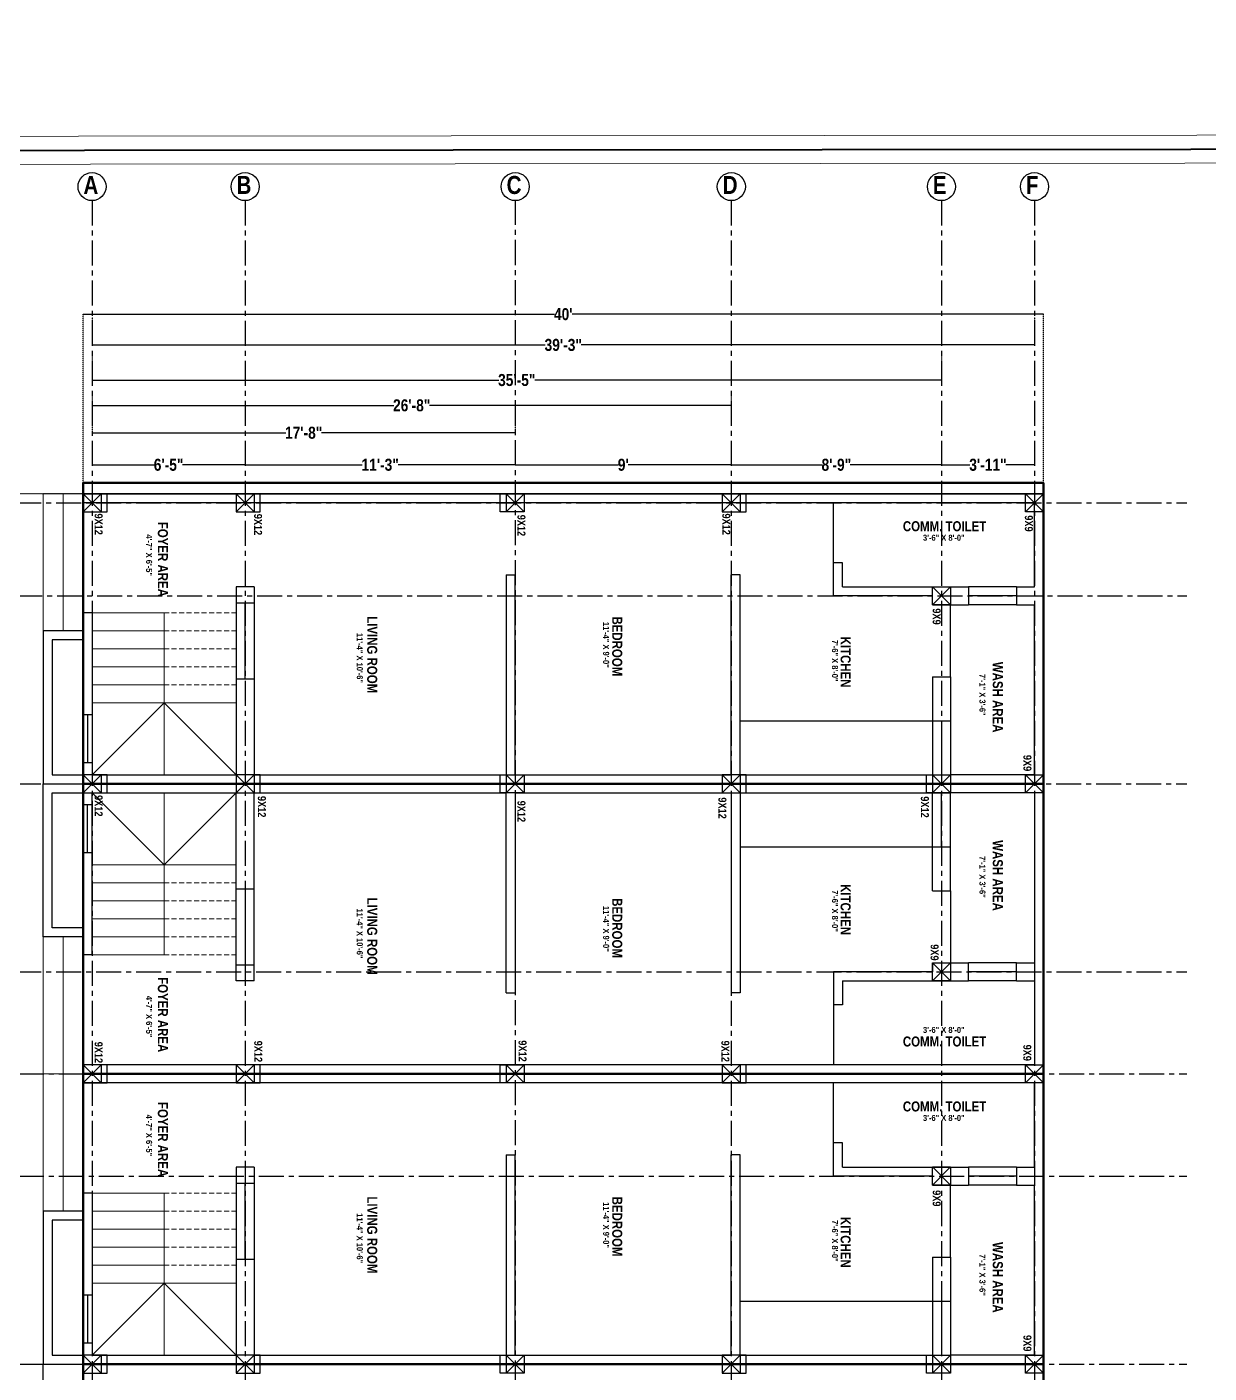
# Model space of a CAD drawing. Header units: inches. Extents: x 218041 to 238734, y -94371 to -86245.
# Drawn here: x 234892 to 235483, y -92032 to -91359 of the extents above; entities that cross this region are included whole.
import ezdxf

# ---------------------------------------------------------------- set-up
doc = ezdxf.new("R2010")
doc.units = ezdxf.units.IN
doc.header["$LTSCALE"] = 0.1
doc.header["$MEASUREMENT"] = 0
doc.header["$PDMODE"] = 35
doc.linetypes.add('CENTER', pattern=[2, 1.25, -0.25, 0.25, -0.25])
doc.linetypes.add('DASHED2', pattern=[0.375, 0.25, -0.125])
doc.layers.add('dimension', color=5, linetype='Continuous')
doc.layers.add('TEXT', color=250, linetype='Continuous')
doc.layers.add('my wall', color=7, linetype='Continuous', lineweight=20)
doc.layers.add('Wall', color=250, linetype='Continuous', lineweight=30)
doc.styles.get("Standard").update_dxf_attribs({"font": 'swisscb.ttf'})
doc.dimstyles.get("Standard").update_dxf_attribs({"dimtxt": 7, "dimasz": 7, "dimexe": 7, "dimexo": 7, "dimgap": 2, "dimtad": 0, "dimzin": 0, "dimdsep": 46, "dimlunit": 4, "dimtxsty": 'Standard', "dimblk": 'OBLIQUE', "dimcen": 0.09, "dimclrd": 256, "dimclre": 256, "dimclrt": 256, "dimadec": 1, "dimazin": 0, "dimtfac": 1, "dimtofl": 0, "dimtmove": 0, "dimatfit": 3, "dimldrblk": 'OBLIQUE', "dimfxl": 0, "dimfrac": 1, "dimtolj": 1, "dimtzin": 0, "dimlwd": 0, "dimlwe": 0, "dimarcsym": 0})

# ---------------------------------------------------------------- blocks, each defined once
blk = doc.blocks.new('SAFSF')
at = {"color": 1, "lineweight": 50}
for p, q in [((237503.97, -91586.5), (237023.97, -91586.5)), ((237503.97, -91737), (237023.97, -91737)), ((237503.97, -91882), (237023.97, -91882)), ((237503.97, -92027), (237024.59, -92027))]:
    blk.add_line(p, q, dxfattribs=at)
at = {"layer": 'dimension', "color": 1, "lineweight": 50}
for p, q in [((237023.97, -91586.5), (237023.97, -91922.59)), ((237503.97, -91742.79), (237503.97, -91586.5)), ((237503.97, -91922.59), (237503.97, -91742.79)), ((237503.97, -91742.79), (237503.97, -91922.59)), ((237023.97, -91922.59), (237023.97, -92102.4)), ((237503.97, -92102.4), (237503.97, -91922.59)), ((237503.97, -91922.59), (237503.97, -92102.4))]:
    blk.add_line(p, q, dxfattribs=at)
blk = doc.blocks.new('ET3R21E2QE')
at = {"layer": 'Wall', "color": 1}
for p, q in [((241173.46, -87732.94), (241182.46, -87723.94)), ((241182.46, -87732.94), (241173.46, -87723.94)), ((241173.46, -87723.94), (241182.46, -87723.94))]:
    blk.add_line(p, q, dxfattribs=at)
blk.add_lwpolyline([(241173.46, -87732.94), (241182.46, -87732.94), (241182.46, -87720.94), (241173.46, -87720.94), (241173.46, -87732.94)], dxfattribs=at)
blk = doc.blocks.new('9 X 9')
at = {"layer": 'Wall', "color": 1}
for p, q in [((-6805.18, -3954.48), (-6796.18, -3963.48)), ((-6796.18, -3954.48), (-6805.18, -3963.48))]:
    blk.add_line(p, q, dxfattribs=at)
blk.add_lwpolyline([(-6805.18, -3954.48), (-6796.18, -3954.48), (-6796.18, -3963.48), (-6805.18, -3963.48), (-6805.18, -3954.48)], dxfattribs=at)
blk = doc.blocks.new('_ArchTick')
at = {"color": 0, "linetype": 'ByBlock', "const_width": 0.15}
blk.add_lwpolyline([(-0.5, -0.5), (0.5, 0.5)], dxfattribs=at)
blk = doc.blocks.new('*D547')
at = {"color": 5, "linetype": 'DASHED2', "transparency": 16777216}
for p, q in [((234924.49, -91566.66), (234924.49, -91577.61)), ((235000.99, -91566.66), (235000.99, -91577.61))]:
    blk.add_line(p, q, dxfattribs=at)
at = {"color": 5, "transparency": 16777216}
for p, q in [((234924.47, -91577.55), (234955.76, -91577.55)), ((235001, -91577.55), (234969.71, -91577.55))]:
    blk.add_line(p, q, dxfattribs=at)
at = {"layer": 'Defpoints', "color": 0, "lineweight": -3, "transparency": 16777216}
for p in [(234924.49, -91566.6), (235000.99, -91566.6), (235000.99, -91577.55)]:
    blk.add_point(p, dxfattribs=at)
at = {"color": 5, "transparency": 16777216, "xscale": 0.125, "yscale": 0.125, "zscale": 0.125, "rotation": 180}
blk.add_blockref('_ArchTick', (234924.49, -91577.55), dxfattribs=at)
at = {"color": 5, "transparency": 16777216, "xscale": 0.125, "yscale": 0.125, "zscale": 0.125}
blk.add_blockref('_ArchTick', (235000.99, -91577.55), dxfattribs=at)
at = {"color": 5, "lineweight": -3, "transparency": 16777216, "insert": (234962.74, -91577.55), "char_height": 6, "attachment_point": 5}
blk.add_mtext('\\A1;6\'-5"', dxfattribs=at)
blk = doc.blocks.new('*D548')
at = {"color": 5, "linetype": 'DASHED2', "transparency": 16777216}
blk.add_line((235000.99, -91566.66), (235000.99, -91577.61), dxfattribs=at)
at = {"color": 5, "transparency": 16777216}
for p, q in [((235000.97, -91577.55), (235059.52, -91577.55)), ((235136, -91577.55), (235077.45, -91577.55))]:
    blk.add_line(p, q, dxfattribs=at)
at = {"layer": 'Defpoints', "color": 0, "lineweight": -3, "transparency": 16777216}
for p in [(235000.99, -91566.6), (235135.99, -91577.55), (235135.99, -91577.55)]:
    blk.add_point(p, dxfattribs=at)
at = {"color": 5, "transparency": 16777216, "xscale": 0.125, "yscale": 0.125, "zscale": 0.125, "rotation": 180}
blk.add_blockref('_ArchTick', (235000.99, -91577.55), dxfattribs=at)
at = {"color": 5, "transparency": 16777216, "xscale": 0.125, "yscale": 0.125, "zscale": 0.125}
blk.add_blockref('_ArchTick', (235135.99, -91577.55), dxfattribs=at)
at = {"color": 5, "lineweight": -3, "transparency": 16777216, "insert": (235068.49, -91577.55), "char_height": 6, "attachment_point": 5}
blk.add_mtext('\\A1;11\'-3"', dxfattribs=at)
blk = doc.blocks.new('*D549')
at = {"color": 5, "transparency": 16777216}
for p, q in [((235135.97, -91577.55), (235187.62, -91577.55)), ((235244, -91577.55), (235192.35, -91577.55))]:
    blk.add_line(p, q, dxfattribs=at)
at = {"color": 5, "linetype": 'DASHED2', "transparency": 16777216}
blk.add_line((235243.99, -91577.67), (235243.99, -91577.49), dxfattribs=at)
at = {"layer": 'Defpoints', "color": 0, "lineweight": -3, "transparency": 16777216}
for p in [(235135.99, -91577.55), (235243.99, -91577.55), (235243.99, -91577.73)]:
    blk.add_point(p, dxfattribs=at)
at = {"color": 5, "transparency": 16777216, "xscale": 0.125, "yscale": 0.125, "zscale": 0.125, "rotation": 180}
blk.add_blockref('_ArchTick', (235135.99, -91577.55), dxfattribs=at)
at = {"color": 5, "transparency": 16777216, "xscale": 0.125, "yscale": 0.125, "zscale": 0.125}
blk.add_blockref('_ArchTick', (235243.99, -91577.55), dxfattribs=at)
at = {"color": 5, "lineweight": -3, "transparency": 16777216, "insert": (235189.99, -91577.55), "char_height": 6, "attachment_point": 5}
blk.add_mtext("\\A1;9'", dxfattribs=at)
blk = doc.blocks.new('*D550')
at = {"color": 5, "transparency": 16777216}
for p, q in [((235243.97, -91577.55), (235289.51, -91577.55)), ((235349, -91577.55), (235303.46, -91577.55))]:
    blk.add_line(p, q, dxfattribs=at)
at = {"color": 5, "linetype": 'DASHED2', "transparency": 16777216}
blk.add_line((235243.99, -91577.67), (235243.99, -91577.49), dxfattribs=at)
at = {"layer": 'Defpoints', "color": 0, "lineweight": -3, "transparency": 16777216}
for p in [(235243.99, -91577.73), (235348.99, -91577.55), (235348.99, -91577.55)]:
    blk.add_point(p, dxfattribs=at)
at = {"color": 5, "transparency": 16777216, "xscale": 0.125, "yscale": 0.125, "zscale": 0.125, "rotation": 180}
blk.add_blockref('_ArchTick', (235243.99, -91577.55), dxfattribs=at)
at = {"color": 5, "transparency": 16777216, "xscale": 0.125, "yscale": 0.125, "zscale": 0.125}
blk.add_blockref('_ArchTick', (235348.99, -91577.55), dxfattribs=at)
at = {"color": 5, "lineweight": -3, "transparency": 16777216, "insert": (235296.49, -91577.55), "char_height": 6, "attachment_point": 5}
blk.add_mtext('\\A1;8\'-9"', dxfattribs=at)
blk = doc.blocks.new('*D551')
at = {"color": 5, "transparency": 16777216}
for p, q in [((235348.97, -91577.55), (235363.25, -91577.55)), ((235395.5, -91577.55), (235381.22, -91577.55))]:
    blk.add_line(p, q, dxfattribs=at)
at = {"layer": 'Defpoints', "color": 0, "lineweight": -3, "transparency": 16777216}
for p in [(235348.99, -91577.55), (235395.49, -91577.55), (235395.49, -91577.55)]:
    blk.add_point(p, dxfattribs=at)
at = {"color": 5, "transparency": 16777216, "xscale": 0.125, "yscale": 0.125, "zscale": 0.125, "rotation": 180}
blk.add_blockref('_ArchTick', (235348.99, -91577.55), dxfattribs=at)
at = {"color": 5, "transparency": 16777216, "xscale": 0.125, "yscale": 0.125, "zscale": 0.125}
blk.add_blockref('_ArchTick', (235395.49, -91577.55), dxfattribs=at)
at = {"color": 5, "lineweight": -3, "transparency": 16777216, "insert": (235372.24, -91577.55), "char_height": 6, "attachment_point": 5}
blk.add_mtext('\\A1;3\'-11"', dxfattribs=at)
blk = doc.blocks.new('*D552')
at = {"color": 5, "linetype": 'DASHED2', "transparency": 16777216}
for p, q in [((234924.49, -91550.75), (234924.49, -91561.6)), ((235135.99, -91550.75), (235135.99, -91561.6))]:
    blk.add_line(p, q, dxfattribs=at)
at = {"color": 5, "transparency": 16777216}
for p, q in [((234924.47, -91561.54), (235021.27, -91561.54)), ((235136, -91561.54), (235039.2, -91561.54))]:
    blk.add_line(p, q, dxfattribs=at)
at = {"layer": 'Defpoints', "color": 0, "lineweight": -3, "transparency": 16777216}
for p in [(234924.49, -91550.69), (235135.99, -91550.69), (235135.99, -91561.54)]:
    blk.add_point(p, dxfattribs=at)
at = {"color": 5, "transparency": 16777216, "xscale": 0.125, "yscale": 0.125, "zscale": 0.125, "rotation": 180}
blk.add_blockref('_ArchTick', (234924.49, -91561.54), dxfattribs=at)
at = {"color": 5, "transparency": 16777216, "xscale": 0.125, "yscale": 0.125, "zscale": 0.125}
blk.add_blockref('_ArchTick', (235135.99, -91561.54), dxfattribs=at)
at = {"color": 5, "lineweight": -3, "transparency": 16777216, "insert": (235030.24, -91561.54), "char_height": 6, "attachment_point": 5}
blk.add_mtext('\\A1;17\'-8"', dxfattribs=at)
blk = doc.blocks.new('*D553')
at = {"color": 5, "linetype": 'DASHED2', "transparency": 16777216}
for p, q in [((234924.49, -91541.59), (234924.49, -91547.91)), ((235243.99, -91541.59), (235243.99, -91547.91))]:
    blk.add_line(p, q, dxfattribs=at)
at = {"color": 5, "transparency": 16777216}
for p, q in [((234924.47, -91547.85), (235075.26, -91547.85)), ((235244, -91547.85), (235093.21, -91547.85))]:
    blk.add_line(p, q, dxfattribs=at)
at = {"layer": 'Defpoints', "color": 0, "lineweight": -3, "transparency": 16777216}
for p in [(234924.49, -91541.53), (235243.99, -91541.53), (235243.99, -91547.85)]:
    blk.add_point(p, dxfattribs=at)
at = {"color": 5, "transparency": 16777216, "xscale": 0.125, "yscale": 0.125, "zscale": 0.125, "rotation": 180}
blk.add_blockref('_ArchTick', (234924.49, -91547.85), dxfattribs=at)
at = {"color": 5, "transparency": 16777216, "xscale": 0.125, "yscale": 0.125, "zscale": 0.125}
blk.add_blockref('_ArchTick', (235243.99, -91547.85), dxfattribs=at)
at = {"color": 5, "lineweight": -3, "transparency": 16777216, "insert": (235084.24, -91547.85), "char_height": 6, "attachment_point": 5}
blk.add_mtext('\\A1;26\'-8"', dxfattribs=at)
blk = doc.blocks.new('*D554')
at = {"color": 5, "linetype": 'DASHED2', "transparency": 16777216}
for p, q in [((234924.49, -91521.59), (234924.49, -91535.26)), ((235348.99, -91521.59), (235348.99, -91535.26))]:
    blk.add_line(p, q, dxfattribs=at)
at = {"color": 5, "transparency": 16777216}
for p, q in [((234924.47, -91535.2), (235127.75, -91535.2)), ((235349, -91535.2), (235145.72, -91535.2))]:
    blk.add_line(p, q, dxfattribs=at)
at = {"layer": 'Defpoints', "color": 0, "lineweight": -3, "transparency": 16777216}
for p in [(234924.49, -91521.53), (235348.99, -91521.53), (235348.99, -91535.2)]:
    blk.add_point(p, dxfattribs=at)
at = {"color": 5, "transparency": 16777216, "xscale": 0.125, "yscale": 0.125, "zscale": 0.125, "rotation": 180}
blk.add_blockref('_ArchTick', (234924.49, -91535.2), dxfattribs=at)
at = {"color": 5, "transparency": 16777216, "xscale": 0.125, "yscale": 0.125, "zscale": 0.125}
blk.add_blockref('_ArchTick', (235348.99, -91535.2), dxfattribs=at)
at = {"color": 5, "lineweight": -3, "transparency": 16777216, "insert": (235136.74, -91535.2), "char_height": 6, "attachment_point": 5}
blk.add_mtext('\\A1;35\'-5"', dxfattribs=at)
blk = doc.blocks.new('*D555')
at = {"color": 5, "linetype": 'DASHED2', "transparency": 16777216}
for p, q in [((234924.49, -91503.68), (234924.49, -91517.72)), ((235395.49, -91503.68), (235395.49, -91517.72))]:
    blk.add_line(p, q, dxfattribs=at)
at = {"color": 5, "transparency": 16777216}
for p, q in [((234924.47, -91517.65), (235151, -91517.65)), ((235395.5, -91517.65), (235168.97, -91517.65))]:
    blk.add_line(p, q, dxfattribs=at)
at = {"layer": 'Defpoints', "color": 0, "lineweight": -3, "transparency": 16777216}
for p in [(234924.49, -91503.62), (235395.49, -91503.62), (235395.49, -91517.65)]:
    blk.add_point(p, dxfattribs=at)
at = {"color": 5, "transparency": 16777216, "xscale": 0.125, "yscale": 0.125, "zscale": 0.125, "rotation": 180}
blk.add_blockref('_ArchTick', (234924.49, -91517.65), dxfattribs=at)
at = {"color": 5, "transparency": 16777216, "xscale": 0.125, "yscale": 0.125, "zscale": 0.125}
blk.add_blockref('_ArchTick', (235395.49, -91517.65), dxfattribs=at)
at = {"color": 5, "lineweight": -3, "transparency": 16777216, "insert": (235159.99, -91517.65), "char_height": 6, "attachment_point": 5}
blk.add_mtext('\\A1;39\'-3"', dxfattribs=at)
blk = doc.blocks.new('*D556')
at = {"color": 5, "transparency": 16777216}
for p, q in [((234919.97, -91502.28), (235155.6, -91502.28)), ((235400, -91502.28), (235164.37, -91502.28))]:
    blk.add_line(p, q, dxfattribs=at)
at = {"color": 5, "linetype": 'DASHED2', "transparency": 16777216}
for p, q in [((234919.99, -91591.94), (234919.99, -91502.22)), ((235399.99, -91591.94), (235399.99, -91502.22))]:
    blk.add_line(p, q, dxfattribs=at)
at = {"layer": 'Defpoints', "color": 0, "lineweight": -3, "transparency": 16777216}
for p in [(235399.99, -91502.28), (234919.99, -91592), (235399.99, -91592)]:
    blk.add_point(p, dxfattribs=at)
at = {"color": 5, "transparency": 16777216, "xscale": 0.125, "yscale": 0.125, "zscale": 0.125, "rotation": 180}
blk.add_blockref('_ArchTick', (234919.99, -91502.28), dxfattribs=at)
at = {"color": 5, "transparency": 16777216, "xscale": 0.125, "yscale": 0.125, "zscale": 0.125}
blk.add_blockref('_ArchTick', (235399.99, -91502.28), dxfattribs=at)
at = {"color": 5, "lineweight": -3, "transparency": 16777216, "insert": (235159.99, -91502.28), "char_height": 6, "attachment_point": 5}
blk.add_mtext("\\A1;40'", dxfattribs=at)
blk = doc.blocks.new('*D580')
at = {"color": 5, "linetype": 'DASHED2', "transparency": 16777216}
for p, q in [((234919.92, -91592), (234666.96, -91592)), ((234919.92, -92462), (234666.96, -92462))]:
    blk.add_line(p, q, dxfattribs=at)
at = {"color": 5, "transparency": 16777216}
for p, q in [((234667.02, -91591.99), (234667.02, -92018.02)), ((234667.02, -92462.02), (234667.02, -92035.99))]:
    blk.add_line(p, q, dxfattribs=at)
at = {"layer": 'Defpoints', "color": 0, "lineweight": -3, "transparency": 16777216}
for p in [(234919.99, -91592), (234667.02, -92462), (234919.99, -92462)]:
    blk.add_point(p, dxfattribs=at)
at = {"color": 5, "transparency": 16777216, "xscale": 0.125, "yscale": 0.125, "zscale": 0.125}
for p, rotation in [((234667.02, -91592), 90), ((234667.02, -92462), 270)]:
    blk.add_blockref('_ArchTick', p, dxfattribs=dict(at, rotation=rotation))
at = {"color": 5, "lineweight": -3, "transparency": 16777216, "insert": (234667.02, -92027), "char_height": 6, "attachment_point": 5, "rotation": 90}
blk.add_mtext('\\A1;72\'-6"', dxfattribs=at)

msp = doc.modelspace()

# ---------------------------------------------------------------- linework, layer by layer
at = {"color": 9, "lineweight": -3}
for p, q in [((235294.986, -91626.504), (235294.986, -91596.504)), ((235353.486, -91683.504), (235353.486, -91647.504)), ((235248.486, -91705.504), (235344.486, -91705.504)), ((235248.486, -91768.504), (235344.486, -91768.504)), ((235353.486, -91790.504), (235353.486, -91826.504)), ((235294.986, -91847.504), (235294.986, -91877.504)), ((235294.986, -91916.504), (235294.986, -91886.504)), ((235353.486, -91973.504), (235353.486, -91937.504)), ((235248.486, -91995.504), (235344.486, -91995.504))]:
    msp.add_line(p, q, dxfattribs=at)
at = {"color": 9}
for p, q in [((235386.486, -91638.504), (235362.486, -91638.504)), ((235386.486, -91643.004), (235362.486, -91643.004)), ((234996.486, -91646.504), (234996.486, -91684.504)), ((235000.986, -91684.504), (235000.986, -91646.504)), ((235005.486, -91646.504), (235005.486, -91684.504)), ((235386.486, -91647.504), (235362.486, -91647.504)), ((234919.986, -91726.504), (234919.986, -91702.504)), ((234922.236, -91702.504), (234922.236, -91726.504)), ((234924.486, -91702.504), (234924.486, -91726.504)), ((235344.486, -91705.504), (235344.486, -91732.504)), ((235348.986, -91705.504), (235348.986, -91732.504)), ((235353.486, -91705.504), (235353.486, -91732.504)), ((235344.486, -91768.504), (235344.486, -91741.504)), ((235348.986, -91768.504), (235348.986, -91741.504)), ((235353.486, -91768.504), (235353.486, -91741.504)), ((234919.986, -91747.504), (234919.986, -91771.504)), ((234922.236, -91771.504), (234922.236, -91747.504)), ((234924.486, -91771.504), (234924.486, -91747.504)), ((234996.486, -91827.504), (234996.486, -91789.504)), ((235000.986, -91789.504), (235000.986, -91827.504)), ((235005.486, -91827.504), (235005.486, -91789.504)), ((235386.486, -91826.504), (235362.486, -91826.504)), ((235386.486, -91831.004), (235362.486, -91831.004)), ((235386.486, -91835.504), (235362.486, -91835.504)), ((235386.486, -91928.504), (235362.486, -91928.504)), ((235386.486, -91933.004), (235362.486, -91933.004)), ((234996.486, -91936.504), (234996.486, -91974.504)), ((235000.986, -91974.504), (235000.986, -91936.504)), ((235005.486, -91936.504), (235005.486, -91974.504)), ((235386.486, -91937.504), (235362.486, -91937.504)), ((234919.986, -92016.504), (234919.986, -91992.504)), ((234922.236, -91992.504), (234922.236, -92016.504)), ((234924.486, -91992.504), (234924.486, -92016.504)), ((235344.486, -91995.504), (235344.486, -92022.504)), ((235348.986, -91995.504), (235348.986, -92022.504)), ((235353.486, -91995.504), (235353.486, -92022.504))]:
    msp.add_line(p, q, dxfattribs=at)
at = {"lineweight": 15, "ltscale": 0.1}
for points in [[(235849.114, -92679.155), (234545.105, -92680.375), (234545.105, -91413.599), (235849.114, -91412.379)], [(235835.137, -92665.178), (234559.083, -92666.398), (234559.083, -91427.576), (235835.137, -91426.356)]]:
    msp.add_lwpolyline(points, close=True, dxfattribs=at)
at = {"lineweight": 40, "ltscale": 0.1}
msp.add_lwpolyline([(235842.126, -92672.166), (234552.094, -92673.386), (234552.094, -91420.587), (235842.126, -91419.367)], close=True, dxfattribs=at)
at = {"color": 9, "lineweight": -3}
for points in [[(234919.986, -91660.504), (234899.986, -91660.504), (234899.986, -91737.004), (234919.986, -91737.004)], [(234919.986, -91665.004), (234904.486, -91665.004), (234904.486, -91732.504), (234919.986, -91732.504)], [(234919.986, -91813.504), (234899.986, -91813.504), (234899.986, -91737.004), (234919.986, -91737.004)], [(234919.986, -91809.004), (234904.486, -91809.004), (234904.486, -91741.504), (234919.986, -91741.504)], [(234919.986, -91950.504), (234899.986, -91950.504), (234899.986, -92027.004), (234919.986, -92027.004)], [(234919.986, -91955.004), (234904.486, -91955.004), (234904.486, -92022.504), (234919.986, -92022.504)], [(234919.986, -92103.504), (234899.986, -92103.504), (234899.986, -92027.004), (234919.986, -92027.004)]]:
    msp.add_lwpolyline(points, dxfattribs=at)
at = {"color": 3, "lineweight": 60}
msp.add_circle((236072.057, -91708.624), 2661.916, dxfattribs=at)
at = {"layer": 'my wall', "color": 9}
for p, q in [((234899.986, -91660.504), (234899.986, -91592.004)), ((234919.986, -91592.004), (234899.986, -91592.004)), ((234909.986, -91660.504), (234909.986, -91592.004)), ((234919.986, -91660.504), (234919.986, -91592.004)), ((234924.486, -91651.504), (234960.486, -91651.504)), ((234960.486, -91696.504), (234960.486, -91651.504)), ((234919.986, -91660.504), (234899.986, -91660.504)), ((234924.486, -91660.504), (234960.486, -91660.504)), ((234924.486, -91669.504), (234960.486, -91669.504)), ((234924.486, -91678.504), (234960.486, -91678.504)), ((234924.486, -91687.504), (234960.486, -91687.504)), ((234924.486, -91696.504), (234996.486, -91696.504)), ((234960.486, -91696.504), (234924.486, -91732.504)), ((234960.486, -91696.504), (234960.486, -91732.504)), ((234960.486, -91696.504), (234996.486, -91732.504)), ((234960.486, -91777.504), (234924.486, -91741.504)), ((234960.486, -91777.504), (234960.486, -91741.504)), ((234960.486, -91777.504), (234996.486, -91741.504)), ((234924.486, -91777.504), (234996.486, -91777.504)), ((234960.486, -91777.504), (234960.486, -91822.504)), ((234924.486, -91786.504), (234960.486, -91786.504)), ((234924.486, -91795.504), (234960.486, -91795.504)), ((234924.486, -91804.504), (234960.486, -91804.504)), ((234899.986, -91813.504), (234899.986, -91882.004)), ((234919.986, -91813.504), (234899.986, -91813.504)), ((234909.986, -91813.504), (234909.986, -91882.004)), ((234919.986, -91813.504), (234919.986, -91882.004)), ((234924.486, -91813.504), (234960.486, -91813.504)), ((234924.486, -91822.504), (234960.486, -91822.504)), ((234919.986, -91882.004), (234899.986, -91882.004)), ((234899.986, -91950.504), (234899.986, -91882.004)), ((234919.986, -91882.004), (234899.986, -91882.004)), ((234909.986, -91950.504), (234909.986, -91882.004)), ((234919.986, -91950.504), (234919.986, -91882.004)), ((234924.486, -91941.504), (234960.486, -91941.504)), ((234960.486, -91986.504), (234960.486, -91941.504)), ((234919.986, -91950.504), (234899.986, -91950.504)), ((234924.486, -91950.504), (234960.486, -91950.504)), ((234924.486, -91959.504), (234960.486, -91959.504)), ((234924.486, -91968.504), (234960.486, -91968.504)), ((234924.486, -91977.504), (234960.486, -91977.504)), ((234924.486, -91986.504), (234996.486, -91986.504)), ((234960.486, -91986.504), (234924.486, -92022.504)), ((234960.486, -91986.504), (234960.486, -92022.504)), ((234960.486, -91986.504), (234996.486, -92022.504))]:
    msp.add_line(p, q, dxfattribs=at)
at = {"layer": 'my wall', "color": 9, "linetype": 'DASHED2', "ltscale": 100}
for p, q in [((234960.486, -91651.504), (234996.486, -91651.504)), ((234960.486, -91660.504), (234996.486, -91660.504)), ((234960.486, -91669.504), (234996.486, -91669.504)), ((234960.486, -91678.504), (234996.486, -91678.504)), ((234960.486, -91687.504), (234996.486, -91687.504)), ((234960.486, -91786.504), (234996.486, -91786.504)), ((234960.486, -91795.504), (234996.486, -91795.504)), ((234960.486, -91804.504), (234996.486, -91804.504)), ((234960.486, -91813.504), (234996.486, -91813.504)), ((234960.486, -91822.504), (234996.486, -91822.504)), ((234960.486, -91941.504), (234996.486, -91941.504)), ((234960.486, -91950.504), (234996.486, -91950.504)), ((234960.486, -91959.504), (234996.486, -91959.504)), ((234960.486, -91968.504), (234996.486, -91968.504)), ((234960.486, -91977.504), (234996.486, -91977.504))]:
    msp.add_line(p, q, dxfattribs=at)
at = {"layer": 'Wall', "color": 5, "linetype": 'CENTER', "lineweight": -3, "ltscale": 100}
for p, q in [((234924.486, -91445.495), (234924.486, -92521.251)), ((235000.986, -91445.495), (235000.986, -92556.833)), ((235135.986, -91445.171), (235135.986, -92521.251)), ((235243.986, -91445.495), (235243.986, -92521.251)), ((235348.986, -91445.495), (235348.986, -92521.251)), ((235395.486, -91445.495), (235395.486, -92521.251)), ((234586.484, -91596.504), (235471.575, -91596.504)), ((234587.037, -91643.004), (235471.575, -91643.004)), ((234586.361, -91737.004), (235471.575, -91737.004)), ((234586.522, -91831.004), (235471.575, -91831.004)), ((234587.842, -91882.004), (235471.575, -91882.004)), ((234587.842, -91933.004), (235471.575, -91933.004)), ((234587.842, -92027.004), (235471.575, -92027.004))]:
    msp.add_line(p, q, dxfattribs=at)
at = {"layer": 'Wall', "color": 9, "lineweight": 30}
for p, q in [((234919.986, -91592.004), (234919.986, -91596.504)), ((234919.986, -91592.004), (235399.986, -91592.004)), ((235399.986, -91592.004), (234919.986, -91592.004)), ((235399.986, -91647.504), (235399.986, -91592.004)), ((235395.486, -91596.504), (234919.986, -91596.504)), ((235395.486, -91638.504), (235395.486, -91596.504)), ((235131.486, -91632.504), (235131.486, -91732.504)), ((235131.486, -91632.504), (235135.986, -91632.504)), ((235135.986, -91732.504), (235135.986, -91632.504)), ((235248.486, -91632.504), (235243.986, -91632.504)), ((235243.986, -91732.504), (235243.986, -91632.504)), ((235248.486, -91732.504), (235248.486, -91632.504)), ((235299.486, -91626.504), (235294.986, -91626.504)), ((235294.986, -91643.004), (235294.986, -91626.504)), ((235299.486, -91638.504), (235299.486, -91626.504)), ((234996.486, -91638.504), (234996.486, -91646.504)), ((235005.486, -91638.504), (234996.486, -91638.504)), ((235005.486, -91638.504), (235005.486, -91646.504)), ((235299.486, -91638.504), (235362.486, -91638.504)), ((235362.486, -91638.504), (235362.486, -91647.504)), ((235386.486, -91638.504), (235386.486, -91647.504)), ((235386.486, -91638.504), (235395.486, -91638.504)), ((235344.486, -91643.004), (235294.986, -91643.004)), ((235344.486, -91647.504), (235344.486, -91643.004)), ((234919.986, -91651.504), (234919.986, -91702.504)), ((234924.486, -91651.504), (234919.986, -91651.504)), ((234924.486, -91651.504), (234924.486, -91702.504)), ((234996.486, -91646.504), (235005.486, -91646.504)), ((235344.486, -91647.504), (235362.486, -91647.504)), ((235386.486, -91647.504), (235395.486, -91647.504)), ((235395.486, -91732.504), (235395.486, -91647.504)), ((235399.986, -91737.004), (235399.986, -91647.504)), ((234996.486, -91684.504), (235005.486, -91684.504)), ((234996.486, -91684.504), (234996.486, -91732.504)), ((235005.486, -91684.504), (235005.486, -91732.504)), ((235344.486, -91683.504), (235353.486, -91683.504)), ((235344.486, -91683.504), (235344.486, -91705.504)), ((235353.486, -91683.504), (235353.486, -91705.504)), ((234924.486, -91702.504), (234919.986, -91702.504)), ((235344.486, -91705.504), (235353.486, -91705.504)), ((234919.986, -91726.504), (234919.986, -91737.004)), ((234924.486, -91726.504), (234919.986, -91726.504)), ((234924.486, -91726.504), (234924.486, -91732.504)), ((234924.486, -91732.504), (234996.486, -91732.504)), ((235005.486, -91732.504), (235131.486, -91732.504)), ((235135.986, -91732.504), (235243.986, -91732.504)), ((235248.486, -91732.504), (235353.486, -91732.504)), ((235395.486, -91732.504), (235353.486, -91732.504)), ((234919.986, -91747.504), (234919.986, -91737.004)), ((235399.986, -91737.004), (235399.986, -91826.504)), ((234924.486, -91747.504), (234924.486, -91741.504)), ((234924.486, -91741.504), (234996.486, -91741.504)), ((234996.486, -91789.504), (234996.486, -91741.504)), ((235005.486, -91789.504), (235005.486, -91741.504)), ((235005.486, -91741.504), (235131.486, -91741.504)), ((235131.486, -91841.504), (235131.486, -91741.504)), ((235135.986, -91741.504), (235135.986, -91841.504)), ((235135.986, -91741.504), (235243.986, -91741.504)), ((235243.986, -91741.504), (235243.986, -91841.504)), ((235248.486, -91741.504), (235248.486, -91841.504)), ((235248.486, -91741.504), (235353.486, -91741.504)), ((235395.486, -91741.504), (235353.486, -91741.504)), ((235395.486, -91741.504), (235395.486, -91826.504)), ((234924.486, -91747.504), (234919.986, -91747.504)), ((234919.986, -91822.504), (234919.986, -91771.504)), ((234924.486, -91771.504), (234919.986, -91771.504)), ((234924.486, -91822.504), (234924.486, -91771.504)), ((235344.486, -91768.504), (235353.486, -91768.504)), ((235344.486, -91790.504), (235344.486, -91768.504)), ((235353.486, -91790.504), (235353.486, -91768.504)), ((234996.486, -91789.504), (235005.486, -91789.504)), ((235344.486, -91790.504), (235353.486, -91790.504)), ((234924.486, -91822.504), (234919.986, -91822.504)), ((234996.486, -91827.504), (235005.486, -91827.504)), ((234996.486, -91835.504), (234996.486, -91827.504)), ((235005.486, -91835.504), (235005.486, -91827.504)), ((235344.486, -91826.504), (235362.486, -91826.504)), ((235344.486, -91826.504), (235344.486, -91831.004)), ((235362.486, -91835.504), (235362.486, -91826.504)), ((235386.486, -91835.504), (235386.486, -91826.504)), ((235386.486, -91826.504), (235395.486, -91826.504)), ((235399.986, -91826.504), (235399.986, -91882.004)), ((235344.486, -91831.004), (235294.986, -91831.004)), ((235294.986, -91831.004), (235294.986, -91847.504)), ((235005.486, -91835.504), (234996.486, -91835.504)), ((235299.486, -91835.504), (235362.486, -91835.504)), ((235299.486, -91835.504), (235299.486, -91847.504)), ((235386.486, -91835.504), (235395.486, -91835.504)), ((235395.486, -91835.504), (235395.486, -91877.504)), ((235131.486, -91841.504), (235135.986, -91841.504)), ((235248.486, -91841.504), (235243.986, -91841.504)), ((235299.486, -91847.504), (235294.986, -91847.504)), ((234919.986, -91882.004), (234919.986, -91877.504)), ((235395.486, -91877.504), (234919.986, -91877.504)), ((234919.986, -91882.004), (235399.986, -91882.004)), ((235399.986, -91882.004), (234919.986, -91882.004)), ((234919.986, -91882.004), (234919.986, -91886.504)), ((234919.986, -91882.004), (235399.986, -91882.004)), ((235399.986, -91882.004), (234919.986, -91882.004)), ((235395.486, -91886.504), (234919.986, -91886.504)), ((235395.486, -91928.504), (235395.486, -91886.504)), ((235399.986, -91937.504), (235399.986, -91882.004)), ((235299.486, -91916.504), (235294.986, -91916.504)), ((235294.986, -91933.004), (235294.986, -91916.504)), ((235299.486, -91928.504), (235299.486, -91916.504)), ((234996.486, -91928.504), (234996.486, -91936.504)), ((235005.486, -91928.504), (234996.486, -91928.504)), ((235005.486, -91928.504), (235005.486, -91936.504)), ((235131.486, -91922.504), (235131.486, -92022.504)), ((235131.486, -91922.504), (235135.986, -91922.504)), ((235135.986, -92022.504), (235135.986, -91922.504)), ((235248.486, -91922.504), (235243.986, -91922.504)), ((235243.986, -92022.504), (235243.986, -91922.504)), ((235248.486, -92022.504), (235248.486, -91922.504)), ((235299.486, -91928.504), (235362.486, -91928.504)), ((235362.486, -91928.504), (235362.486, -91937.504)), ((235386.486, -91928.504), (235386.486, -91937.504)), ((235386.486, -91928.504), (235395.486, -91928.504)), ((235344.486, -91933.004), (235294.986, -91933.004)), ((235344.486, -91937.504), (235344.486, -91933.004)), ((234919.986, -91941.504), (234919.986, -91992.504)), ((234924.486, -91941.504), (234919.986, -91941.504)), ((234924.486, -91941.504), (234924.486, -91992.504)), ((234996.486, -91936.504), (235005.486, -91936.504)), ((235344.486, -91937.504), (235362.486, -91937.504)), ((235386.486, -91937.504), (235395.486, -91937.504)), ((235395.486, -92022.504), (235395.486, -91937.504)), ((235399.986, -92027.004), (235399.986, -91937.504)), ((234996.486, -91974.504), (235005.486, -91974.504)), ((234996.486, -91974.504), (234996.486, -92022.504)), ((235005.486, -91974.504), (235005.486, -92022.504)), ((235344.486, -91973.504), (235353.486, -91973.504)), ((235344.486, -91973.504), (235344.486, -91995.504)), ((235353.486, -91973.504), (235353.486, -91995.504)), ((234924.486, -91992.504), (234919.986, -91992.504)), ((235344.486, -91995.504), (235353.486, -91995.504)), ((234919.986, -92016.504), (234919.986, -92027.004)), ((234924.486, -92016.504), (234919.986, -92016.504)), ((234924.486, -92016.504), (234924.486, -92022.504)), ((234924.486, -92022.504), (234996.486, -92022.504)), ((235005.486, -92022.504), (235131.486, -92022.504)), ((235135.986, -92022.504), (235243.986, -92022.504)), ((235248.486, -92022.504), (235353.486, -92022.504)), ((235395.486, -92022.504), (235353.486, -92022.504)), ((234919.986, -92037.504), (234919.986, -92027.004)), ((235399.986, -92027.004), (235399.986, -92116.504))]:
    msp.add_line(p, q, dxfattribs=at)
at = {"layer": 'Wall', "color": 1, "lineweight": -3}
for centre in [(234924.486, -91438.49), (235000.986, -91438.49), (235135.986, -91438.49), (235243.986, -91438.49), (235348.986, -91438.49), (235395.486, -91438.49)]:
    msp.add_circle(centre, 7.006, dxfattribs=at)

# ---------------------------------------------------------------- block references
at = {"color": 3, "lineweight": -3}
msp.add_blockref('SAFSF', (-2103.988, 0), dxfattribs=at)
at = {"lineweight": -3, "rotation": 270}
for p in [(322652.924, 149581.451), (322729.424, 149581.451), (322972.424, 149581.451), (322652.924, 149440.951), (322729.424, 149440.951), (322972.424, 149440.951), (322652.924, 149295.951), (322729.424, 149295.951), (322972.424, 149295.951), (322652.924, 149150.951), (322729.424, 149150.951), (322972.424, 149150.951)]:
    msp.add_blockref('ET3R21E2QE', p, dxfattribs=at)
at = {"lineweight": -3, "xscale": -1, "rotation": 90}
for p in [(147407.548, 149581.451), (147407.548, 149440.951), (147620.548, 149440.951), (147407.548, 149295.951), (147407.548, 149150.951), (147620.548, 149150.951)]:
    msp.add_blockref('ET3R21E2QE', p, dxfattribs=at)
at = {"layer": 'Wall', "rotation": 270}
for p in [(239354.465, -98397.181), (239307.965, -98443.681), (239354.465, -98537.681), (239307.965, -98631.681), (239354.465, -98682.681), (239307.965, -98733.681), (239354.465, -98827.681)]:
    msp.add_blockref('9 X 9', p, dxfattribs=at)

# ---------------------------------------------------------------- texts
at = {"layer": 'TEXT', "ltscale": 1000}
for s, p in [('A', (234920.181, -91442.162)), ('B', (234996.681, -91442.162)), ('C', (235131.681, -91442.162)), ('D', (235239.681, -91442.162)), ('E', (235344.681, -91442.162)), ('F', (235391.181, -91442.162))]:
    msp.add_text(s, height=9, dxfattribs=at).set_placement(p)
for s, p in [('9X12', (234925.78, -91601.862)), ('9X12', (235005.459, -91602.026)), ('9X12', (235137.078, -91602.498)), ('9X12', (235239.486, -91601.862)), ('9X9', (235390.69, -91602.783)), ('9X9', (235344.634, -91649.283)), ('9X9', (235389.969, -91722.537)), ('9X12', (234925.78, -91742.631)), ('9X12', (235007.347, -91743.059)), ('9X12', (235137.1, -91745.419)), ('9X12', (235237.527, -91743.752)), ('9X12', (235338.707, -91743.23)), ('9X9', (235343.587, -91817.181)), ('9X12', (234925.78, -91865.903)), ('9X12', (235005.551, -91865.394)), ('9X12', (235137.649, -91865.19)), ('9X12', (235239.013, -91865.306)), ('9X9', (235389.915, -91867.329)), ('9X9', (235344.634, -91940.08)), ('9X9', (235389.969, -92012.537))]:
    msp.add_text(s, height=4, rotation=270, dxfattribs=at).set_placement(p)
at = {"layer": 'TEXT', "color": 9, "ltscale": 1000}
for s, height, p in [('FOYER AREA', 5, (234957.377, -91606.025)), ('4\'-7" X 6\'-5"', 3, (234951.51, -91612.311)), ('LIVING ROOM', 5, (235062.006, -91653.201)), ('11\'-4" X 9\'-0"', 3, (235179.924, -91656.096)), ('BEDROOM', 5, (235184.459, -91653.338)), ('11\'-4" X 10\'-6"', 3, (235056.807, -91661.612)), ('7\'-6" X 8\'-0"', 3, (235294.274, -91665.037)), ('KITCHEN', 5, (235298.613, -91663.401)), ('WASH AREA', 5, (235374.687, -91676.022)), ('7\'-1" X 3\'-6"', 3, (235368.004, -91682.09)), ('WASH AREA', 5, (235374.687, -91765.165)), ('7\'-1" X 3\'-6"', 3, (235368.004, -91773.118)), ('7\'-6" X 8\'-0"', 3, (235294.274, -91790.171)), ('KITCHEN', 5, (235298.613, -91787.114)), ('11\'-4" X 10\'-6"', 3, (235056.807, -91799.291)), ('LIVING ROOM', 5, (235062.006, -91793.852)), ('11\'-4" X 9\'-0"', 3, (235179.924, -91798.048)), ('BEDROOM', 5, (235184.459, -91794.124)), ('FOYER AREA', 5, (234957.377, -91833.62)), ('4\'-7" X 6\'-5"', 3, (234951.51, -91842.924)), ('FOYER AREA', 5, (234957.377, -91896.025)), ('4\'-7" X 6\'-5"', 3, (234951.51, -91902.311)), ('LIVING ROOM', 5, (235062.006, -91943.201)), ('11\'-4" X 9\'-0"', 3, (235179.924, -91946.096)), ('BEDROOM', 5, (235184.459, -91943.338)), ('11\'-4" X 10\'-6"', 3, (235056.807, -91951.612)), ('7\'-6" X 8\'-0"', 3, (235294.274, -91955.037)), ('KITCHEN', 5, (235298.613, -91953.401)), ('WASH AREA', 5, (235374.687, -91966.022)), ('7\'-1" X 3\'-6"', 3, (235368.004, -91972.09))]:
    msp.add_text(s, height=height, rotation=270, dxfattribs=at).set_placement(p)
for s, height, p in [('COMM. TOILET', 5, (235329.727, -91610.734)), ('3\'-6" X 8\'-0"', 3, (235339.783, -91615.482)), ('3\'-6" X 8\'-0"', 3, (235339.783, -91861.489)), ('COMM. TOILET', 5, (235329.727, -91868.275)), ('COMM. TOILET', 5, (235329.727, -91900.734)), ('3\'-6" X 8\'-0"', 3, (235339.783, -91905.482))]:
    msp.add_text(s, height=height, dxfattribs=at).set_placement(p)

# ---------------------------------------------------------------- dimensions: what is measured, and where the dimension line sits
at = {"color": 5, "lineweight": -3}
for base, p1, p2, picture, middle in [((235399.986, -91502.28), (234919.986, -91592.004), (235399.986, -91592.004), '*D556', (235159.986, -91502.28)), ((235395.486, -91517.654), (234924.486, -91503.615), (235395.486, -91503.615), '*D555', (235159.986, -91517.654)), ((235348.985898638, -91535.201746161), (234924.485898638, -91521.526921463), (235348.985898638, -91521.526921463), '*D554', (235136.735898638, -91535.201746161)), ((235243.985898638, -91547.848897106), (234924.485898638, -91541.531624127), (235243.985898638, -91541.531624127), '*D553', (235084.235898638, -91547.848897106)), ((235135.985898638, -91561.536356173), (234924.485898638, -91550.692100397), (235135.985898638, -91550.692100397), '*D552', (235030.235898638, -91561.536356173)), ((235000.985898638, -91577.54895061), (234924.485898638, -91566.597478985), (235000.985898638, -91566.597478985), '*D547', (234962.735898638, -91577.54895061)), ((235135.986, -91577.549), (235000.986, -91566.597), (235135.986, -91577.549), '*D548', (235068.486, -91577.549)), ((235243.986, -91577.549), (235135.986, -91577.549), (235243.986, -91577.729), '*D549', (235189.986, -91577.549)), ((235348.986, -91577.549), (235243.986, -91577.729), (235348.986, -91577.549), '*D550', (235296.486, -91577.549)), ((235395.485898638, -91577.54895061), (235348.985898638, -91577.54895061), (235395.485898638, -91577.54895061), '*D551', (235372.235898638, -91577.54895061))]:
    dim = msp.add_linear_dim(base=base, p1=p1, p2=p2, dimstyle='Standard', override={"dimscale": 0.25, "dimtxt": 24, "dimasz": 0.5, "dimexe": 0.25, "dimexo": 0.25, "dimgap": 0, "dimdec": 0, "dimblk": 'ArchTick', "dimcen": 0.04, "dimdle": 0.05, "dimclrd": 5, "dimclre": 5, "dimclrt": 5, "dimtdec": 0, "dimtmove": 1, "dimfxl": 0.18, "dimlwd": 65535, "dimlwe": 65535}, dxfattribs=at)
    dim.commit()
    dim.dimension.update_dxf_attribs({"geometry": picture, "text_midpoint": middle})
dim = msp.add_linear_dim(base=(234667.022, -92462.004), p1=(234919.986, -91592.004), p2=(234919.986, -92462.004), angle=90, dimstyle='Standard', override={"dimscale": 0.25, "dimtxt": 24, "dimasz": 0.5, "dimexe": 0.25, "dimexo": 0.25, "dimgap": 0, "dimdec": 0, "dimblk": 'ArchTick', "dimcen": 0.04, "dimdle": 0.05, "dimclrd": 5, "dimclre": 5, "dimclrt": 5, "dimtdec": 0, "dimtmove": 1, "dimfxl": 0.18, "dimlwd": 65535, "dimlwe": 65535}, dxfattribs=at)
dim.commit()
dim.dimension.update_dxf_attribs({"geometry": '*D580', "text_midpoint": (234667.022, -92027.004)})

doc.saveas('drawing.dxf')
